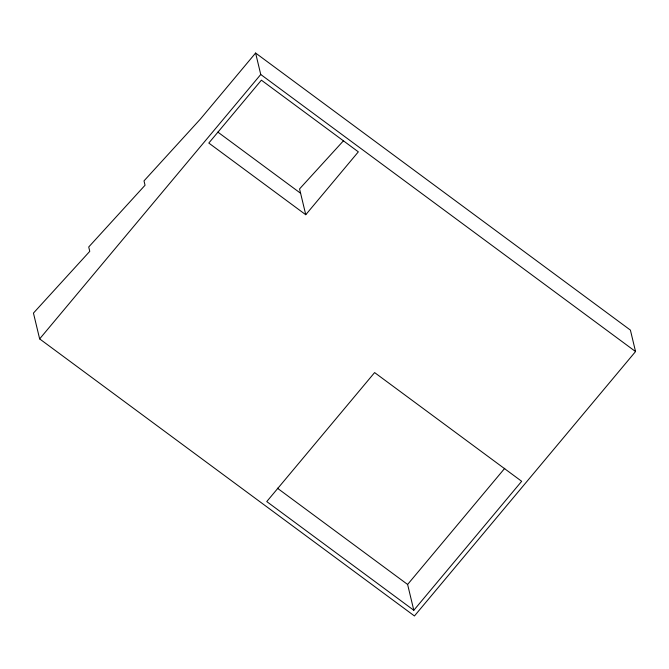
<?xml version="1.0" encoding="UTF-8"?>
<svg xmlns="http://www.w3.org/2000/svg" width="669" height="669" viewBox="0 0 669 669"><rect width="100%" height="100%" fill="white"/><g stroke="black" fill="none" stroke-linecap="round" stroke-linejoin="round"><path stroke-width="1" d="M255.6 53.035L200.324 119.141L144.002 180.881L145.048 185.246L88.726 246.978L89.771 251.343L33.45 313.084L39.647 338.899L414.446 615.965L635.55 351.551L630.399 330.101L255.6 53.035L260.751 74.493L635.55 351.551M39.647 338.899L260.751 74.493M305.758 214.724L358.341 151.846L261.387 80.171L208.803 143.057L305.758 214.724L299.561 188.909L343.398 140.858M413.81 610.279L266.755 501.574L374.607 372.583L521.669 481.295L413.81 610.279L407.613 584.463L504.752 468.3M217.86 132.102L300.607 193.274M277.359 488.178L407.613 584.463"/></g></svg>
